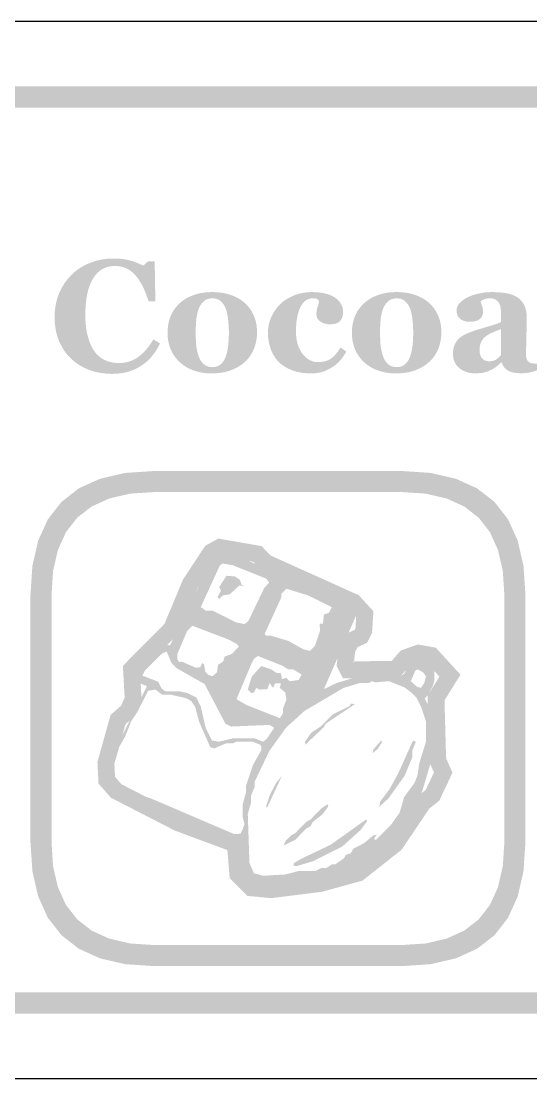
# Model space of a CAD drawing. Header units: millimetres. Extents: x 6 to 297, y 55 to 451.
# Drawn here: x 33.12 to 42.8, y 293.16 to 313.24 of the extents above; entities that cross this region are included whole.
import ezdxf

# ---------------------------------------------------------------- set-up
doc = ezdxf.new("R2010")
doc.units = ezdxf.units.MM
doc.layers.add('CUT', color=1, linetype='Continuous')
doc.layers.add('RASTER', color=7, linetype='Continuous')

msp = doc.modelspace()

# ---------------------------------------------------------------- hatches: boundary and pattern name
at = {"layer": 'RASTER'}
h = msp.add_hatch(color=7, dxfattribs=at)
h.paths.add_polyline_path([(7.2, 309.8), (7.234, 310.316), (7.337, 310.763), (7.509, 311.141), (7.75, 311.45), (8.059, 311.691), (8.438, 311.863), (8.884, 311.966), (9.4, 312), (66.6, 312), (67.116, 311.966), (67.563, 311.863), (67.941, 311.691), (68.25, 311.45), (68.491, 311.141), (68.663, 310.763), (68.766, 310.316), (68.8, 309.8), (68.8, 296.6), (68.766, 296.084), (68.663, 295.638), (68.491, 295.259), (68.25, 294.95), (67.941, 294.709), (67.563, 294.537), (67.116, 294.434), (66.6, 294.4), (9.4, 294.4), (8.884, 294.434), (8.438, 294.537), (8.059, 294.709), (7.75, 294.95), (7.509, 295.259), (7.337, 295.638), (7.234, 296.084), (7.2, 296.6)])
h.paths.add_polyline_path([(7.6, 309.8), (7.6, 296.6), (7.628, 296.178), (7.712, 295.813), (7.853, 295.503), (8.05, 295.25), (8.303, 295.053), (8.612, 294.912), (8.978, 294.828), (9.4, 294.8), (66.6, 294.8), (67.022, 294.828), (67.387, 294.912), (67.697, 295.053), (67.95, 295.25), (68.147, 295.503), (68.288, 295.813), (68.372, 296.178), (68.4, 296.6), (68.4, 309.8), (68.372, 310.222), (68.288, 310.588), (68.147, 310.897), (67.95, 311.15), (67.697, 311.347), (67.387, 311.488), (67.022, 311.572), (66.6, 311.6), (9.4, 311.6), (8.978, 311.572), (8.612, 311.488), (8.303, 311.347), (8.05, 311.15), (7.853, 310.897), (7.712, 310.588), (7.628, 310.222), (7.6, 309.8)], flags=0)
for points in [[(34.845, 306.544), (34.788, 306.545), (34.732, 306.549), (34.677, 306.555), (34.624, 306.563), (34.571, 306.573), (34.518, 306.586), (34.467, 306.601), (34.417, 306.618), (34.368, 306.638), (34.321, 306.659), (34.275, 306.683), (34.231, 306.709), (34.188, 306.737), (34.147, 306.767), (34.108, 306.799), (34.07, 306.833), (34.035, 306.868), (34.001, 306.906), (33.97, 306.945), (33.94, 306.987), (33.913, 307.03), (33.887, 307.076), (33.863, 307.124), (33.841, 307.173), (33.822, 307.225), (33.805, 307.277), (33.79, 307.331), (33.779, 307.386), (33.77, 307.443), (33.763, 307.5), (33.759, 307.559), (33.758, 307.62), (33.759, 307.679), (33.763, 307.738), (33.77, 307.796), (33.779, 307.852), (33.791, 307.908), (33.805, 307.962), (33.822, 308.015), (33.842, 308.067), (33.864, 308.118), (33.888, 308.167), (33.915, 308.214), (33.943, 308.259), (33.974, 308.303), (34.007, 308.345), (34.042, 308.385), (34.079, 308.424), (34.117, 308.46), (34.157, 308.494), (34.199, 308.525), (34.243, 308.555), (34.289, 308.583), (34.337, 308.608), (34.386, 308.632), (34.438, 308.653), (34.49, 308.672), (34.544, 308.689), (34.599, 308.703), (34.654, 308.714), (34.711, 308.723), (34.768, 308.729), (34.827, 308.733), (34.886, 308.734), (34.928, 308.734), (34.97, 308.732), (35.011, 308.728), (35.051, 308.724), (35.09, 308.718), (35.128, 308.711), (35.165, 308.702), (35.201, 308.693), (35.236, 308.682), (35.269, 308.671), (35.301, 308.66), (35.332, 308.648), (35.361, 308.636), (35.389, 308.624), (35.416, 308.611), (35.441, 308.598), (35.532, 308.679), (35.659, 308.679), (35.672, 307.92), (35.543, 307.92), (35.515, 308.004), (35.486, 308.082), (35.455, 308.154), (35.423, 308.221), (35.389, 308.282), (35.354, 308.337), (35.318, 308.386), (35.28, 308.43), (35.24, 308.468), (35.199, 308.501), (35.155, 308.529), (35.109, 308.552), (35.061, 308.569), (35.011, 308.582), (34.959, 308.59), (34.905, 308.592), (34.838, 308.588), (34.775, 308.577), (34.717, 308.558), (34.662, 308.532), (34.612, 308.497), (34.566, 308.456), (34.524, 308.407), (34.486, 308.35), (34.452, 308.286), (34.423, 308.216), (34.398, 308.14), (34.378, 308.058), (34.362, 307.97), (34.351, 307.876), (34.345, 307.776), (34.342, 307.669), (34.343, 307.609), (34.345, 307.55), (34.349, 307.494), (34.355, 307.44), (34.361, 307.388), (34.37, 307.339), (34.38, 307.292), (34.391, 307.247), (34.404, 307.204), (34.418, 307.163), (34.432, 307.125), (34.448, 307.089), (34.464, 307.055), (34.482, 307.022), (34.5, 306.993), (34.52, 306.965), (34.541, 306.938), (34.564, 306.913), (34.588, 306.89), (34.612, 306.868), (34.638, 306.849), (34.664, 306.831), (34.692, 306.815), (34.72, 306.801), (34.75, 306.789), (34.78, 306.779), (34.811, 306.77), (34.842, 306.762), (34.875, 306.757), (34.908, 306.753), (34.942, 306.75), (34.977, 306.749), (35.027, 306.751), (35.076, 306.756), (35.124, 306.765), (35.17, 306.777), (35.215, 306.793), (35.259, 306.812), (35.301, 306.835), (35.342, 306.861), (35.382, 306.89), (35.42, 306.924), (35.458, 306.96), (35.495, 307.001), (35.531, 307.045), (35.567, 307.092), (35.601, 307.143), (35.634, 307.198), (35.76, 307.121), (35.744, 307.09), (35.728, 307.059), (35.711, 307.029), (35.693, 306.999), (35.675, 306.971), (35.656, 306.943), (35.637, 306.917), (35.617, 306.891), (35.596, 306.866), (35.575, 306.842), (35.553, 306.818), (35.53, 306.796), (35.506, 306.775), (35.482, 306.754), (35.457, 306.734), (35.431, 306.716), (35.401, 306.696), (35.371, 306.678), (35.34, 306.66), (35.309, 306.644), (35.277, 306.629), (35.243, 306.615), (35.21, 306.602), (35.175, 306.59), (35.139, 306.579), (35.102, 306.57), (35.063, 306.562), (35.023, 306.556), (34.98, 306.551), (34.937, 306.547), (34.892, 306.545), (34.845, 306.544)], [(38.628, 306.553), (38.578, 306.554), (38.53, 306.557), (38.482, 306.561), (38.437, 306.568), (38.392, 306.576), (38.35, 306.586), (38.309, 306.599), (38.269, 306.612), (38.231, 306.628), (38.194, 306.645), (38.16, 306.663), (38.127, 306.683), (38.095, 306.703), (38.066, 306.726), (38.038, 306.749), (38.012, 306.774), (37.987, 306.801), (37.964, 306.829), (37.943, 306.858), (37.923, 306.888), (37.905, 306.919), (37.889, 306.952), (37.874, 306.985), (37.861, 307.02), (37.849, 307.056), (37.839, 307.093), (37.83, 307.13), (37.823, 307.169), (37.818, 307.208), (37.814, 307.248), (37.812, 307.288), (37.811, 307.329), (37.812, 307.367), (37.815, 307.405), (37.82, 307.442), (37.826, 307.478), (37.835, 307.514), (37.845, 307.55), (37.858, 307.585), (37.872, 307.62), (37.888, 307.653), (37.905, 307.686), (37.923, 307.718), (37.943, 307.749), (37.965, 307.778), (37.987, 307.807), (38.011, 307.835), (38.037, 307.861), (38.064, 307.887), (38.093, 307.912), (38.124, 307.935), (38.157, 307.957), (38.191, 307.978), (38.226, 307.997), (38.264, 308.015), (38.302, 308.032), (38.343, 308.047), (38.384, 308.06), (38.426, 308.071), (38.47, 308.08), (38.514, 308.087), (38.559, 308.092), (38.606, 308.095), (38.653, 308.096), (38.719, 308.094), (38.781, 308.089), (38.84, 308.081), (38.895, 308.07), (38.946, 308.056), (38.994, 308.038), (39.039, 308.018), (39.08, 307.994), (39.116, 307.967), (39.148, 307.938), (39.175, 307.907), (39.197, 307.874), (39.214, 307.839), (39.227, 307.801), (39.234, 307.761), (39.236, 307.719), (39.235, 307.693), (39.233, 307.669), (39.229, 307.646), (39.222, 307.624), (39.215, 307.603), (39.205, 307.584), (39.194, 307.566), (39.181, 307.549), (39.165, 307.534), (39.148, 307.521), (39.128, 307.51), (39.105, 307.501), (39.08, 307.494), (39.052, 307.489), (39.022, 307.486), (38.989, 307.485), (38.962, 307.486), (38.936, 307.488), (38.911, 307.492), (38.888, 307.498), (38.865, 307.505), (38.844, 307.514), (38.824, 307.525), (38.805, 307.538), (38.788, 307.551), (38.773, 307.566), (38.76, 307.582), (38.749, 307.598), (38.741, 307.616), (38.736, 307.635), (38.732, 307.654), (38.731, 307.675), (38.731, 307.693), (38.732, 307.711), (38.734, 307.729), (38.737, 307.747), (38.74, 307.764), (38.744, 307.782), (38.749, 307.8), (38.754, 307.817), (38.76, 307.834), (38.765, 307.85), (38.769, 307.865), (38.773, 307.879), (38.776, 307.892), (38.779, 307.904), (38.781, 307.915), (38.782, 307.924), (38.778, 307.931), (38.774, 307.937), (38.769, 307.942), (38.764, 307.947), (38.759, 307.952), (38.753, 307.957), (38.747, 307.961), (38.741, 307.965), (38.735, 307.968), (38.727, 307.971), (38.719, 307.973), (38.709, 307.975), (38.699, 307.976), (38.688, 307.978), (38.676, 307.978), (38.664, 307.978), (38.647, 307.978), (38.631, 307.976), (38.616, 307.974), (38.601, 307.971), (38.586, 307.966), (38.571, 307.961), (38.557, 307.955), (38.543, 307.948), (38.53, 307.939), (38.517, 307.929), (38.504, 307.918), (38.491, 307.905), (38.479, 307.891), (38.466, 307.875), (38.454, 307.858), (38.442, 307.839), (38.431, 307.82), (38.421, 307.8), (38.411, 307.777), (38.402, 307.754), (38.393, 307.728), (38.385, 307.701), (38.377, 307.673), (38.37, 307.643), (38.364, 307.611), (38.358, 307.578), (38.353, 307.544), (38.35, 307.507), (38.347, 307.47), (38.344, 307.43), (38.343, 307.39), (38.343, 307.347), (38.345, 307.283), (38.35, 307.223), (38.36, 307.166), (38.373, 307.112), (38.391, 307.061), (38.412, 307.013), (38.436, 306.968), (38.465, 306.927), (38.496, 306.889), (38.529, 306.857), (38.564, 306.829), (38.599, 306.807), (38.637, 306.789), (38.675, 306.777), (38.716, 306.769), (38.757, 306.767), (38.797, 306.768), (38.834, 306.772), (38.87, 306.777), (38.903, 306.785), (38.935, 306.795), (38.964, 306.808), (38.991, 306.823), (39.016, 306.84), (39.04, 306.859), (39.063, 306.88), (39.085, 306.902), (39.107, 306.927), (39.128, 306.954), (39.148, 306.982), (39.168, 307.013), (39.187, 307.045), (39.296, 306.969), (39.285, 306.947), (39.273, 306.925), (39.26, 306.904), (39.247, 306.884), (39.233, 306.863), (39.218, 306.844), (39.203, 306.825), (39.188, 306.806), (39.172, 306.788), (39.155, 306.77), (39.137, 306.753), (39.119, 306.736), (39.1, 306.72), (39.079, 306.704), (39.059, 306.689), (39.037, 306.675), (39.014, 306.66), (38.991, 306.647), (38.967, 306.634), (38.944, 306.622), (38.921, 306.611), (38.897, 306.601), (38.873, 306.592), (38.85, 306.584), (38.825, 306.577), (38.8, 306.57), (38.774, 306.565), (38.747, 306.561), (38.719, 306.557), (38.689, 306.555), (38.659, 306.554), (38.628, 306.553)]]:
    msp.add_hatch(color=7, dxfattribs=at).paths.add_polyline_path(points)
h = msp.add_hatch(color=7, dxfattribs=at)
h.paths.add_polyline_path([(37.38, 307.88), (37.407, 307.854), (37.431, 307.827), (37.454, 307.799), (37.476, 307.769), (37.496, 307.738), (37.514, 307.706), (37.531, 307.673), (37.546, 307.639), (37.559, 307.603), (37.571, 307.567), (37.581, 307.53), (37.589, 307.492), (37.595, 307.454), (37.599, 307.414), (37.602, 307.375), (37.603, 307.334), (37.602, 307.294), (37.6, 307.254), (37.595, 307.215), (37.589, 307.176), (37.581, 307.138), (37.571, 307.1), (37.56, 307.063), (37.547, 307.027), (37.532, 306.992), (37.515, 306.957), (37.497, 306.925), (37.477, 306.893), (37.456, 306.863), (37.433, 306.834), (37.408, 306.806), (37.382, 306.78), (37.352, 306.754), (37.321, 306.728), (37.289, 306.705), (37.255, 306.683), (37.22, 306.663), (37.183, 306.644), (37.145, 306.627), (37.106, 306.612), (37.065, 306.598), (37.023, 306.586), (36.979, 306.576), (36.934, 306.568), (36.887, 306.561), (36.839, 306.557), (36.79, 306.554), (36.739, 306.553), (36.695, 306.554), (36.651, 306.556), (36.609, 306.56), (36.567, 306.566), (36.527, 306.573), (36.487, 306.582), (36.448, 306.592), (36.41, 306.604), (36.373, 306.618), (36.337, 306.633), (36.302, 306.65), (36.268, 306.668), (36.236, 306.689), (36.204, 306.71), (36.174, 306.733), (36.144, 306.758), (36.117, 306.783), (36.091, 306.81), (36.067, 306.838), (36.044, 306.868), (36.023, 306.899), (36.003, 306.931), (35.985, 306.965), (35.968, 307.001), (35.953, 307.037), (35.94, 307.075), (35.929, 307.114), (35.92, 307.154), (35.913, 307.194), (35.908, 307.236), (35.905, 307.279), (35.904, 307.324), (35.905, 307.367), (35.907, 307.409), (35.912, 307.45), (35.918, 307.49), (35.926, 307.528), (35.936, 307.565), (35.947, 307.602), (35.96, 307.636), (35.975, 307.67), (35.992, 307.703), (36.01, 307.735), (36.031, 307.766), (36.053, 307.796), (36.077, 307.825), (36.102, 307.853), (36.129, 307.88), (36.157, 307.905), (36.187, 307.929), (36.218, 307.951), (36.25, 307.971), (36.285, 307.99), (36.32, 308.008), (36.358, 308.024), (36.397, 308.039), (36.437, 308.052), (36.479, 308.064), (36.521, 308.074), (36.565, 308.082), (36.61, 308.088), (36.656, 308.092), (36.703, 308.095), (36.752, 308.096), (36.802, 308.095), (36.851, 308.092), (36.899, 308.088), (36.945, 308.082), (36.989, 308.074), (37.032, 308.064), (37.073, 308.052), (37.113, 308.039), (37.151, 308.024), (37.188, 308.008), (37.224, 307.99), (37.258, 307.971), (37.291, 307.951), (37.322, 307.929), (37.352, 307.905), (37.38, 307.88)])
h.paths.add_polyline_path([(37.005, 306.865), (37.013, 306.886), (37.02, 306.908), (37.027, 306.932), (37.033, 306.956), (37.039, 306.981), (37.044, 307.008), (37.049, 307.036), (37.053, 307.064), (37.057, 307.094), (37.06, 307.125), (37.062, 307.158), (37.065, 307.191), (37.066, 307.226), (37.067, 307.262), (37.068, 307.299), (37.068, 307.337), (37.068, 307.363), (37.067, 307.39), (37.066, 307.418), (37.065, 307.447), (37.063, 307.476), (37.06, 307.507), (37.057, 307.539), (37.054, 307.571), (37.05, 307.603), (37.045, 307.634), (37.041, 307.662), (37.035, 307.689), (37.03, 307.714), (37.023, 307.738), (37.017, 307.759), (37.01, 307.779), (37.001, 307.802), (36.99, 307.823), (36.98, 307.843), (36.968, 307.862), (36.955, 307.879), (36.942, 307.895), (36.927, 307.91), (36.912, 307.924), (36.896, 307.937), (36.879, 307.947), (36.861, 307.956), (36.842, 307.964), (36.822, 307.97), (36.8, 307.974), (36.778, 307.976), (36.755, 307.977), (36.73, 307.976), (36.705, 307.973), (36.683, 307.969), (36.661, 307.963), (36.641, 307.955), (36.622, 307.945), (36.605, 307.933), (36.589, 307.92), (36.574, 307.905), (36.559, 307.889), (36.546, 307.872), (36.534, 307.854), (36.522, 307.835), (36.511, 307.815), (36.502, 307.794), (36.493, 307.772), (36.485, 307.751), (36.478, 307.728), (36.472, 307.705), (36.467, 307.681), (36.462, 307.656), (36.457, 307.631), (36.453, 307.604), (36.45, 307.576), (36.447, 307.548), (36.445, 307.52), (36.443, 307.491), (36.441, 307.462), (36.44, 307.433), (36.439, 307.403), (36.439, 307.373), (36.438, 307.343), (36.439, 307.304), (36.439, 307.266), (36.44, 307.231), (36.441, 307.197), (36.442, 307.165), (36.444, 307.134), (36.446, 307.105), (36.449, 307.078), (36.452, 307.052), (36.456, 307.026), (36.461, 307), (36.466, 306.973), (36.473, 306.947), (36.481, 306.921), (36.489, 306.894), (36.499, 306.868), (36.507, 306.846), (36.517, 306.825), (36.528, 306.805), (36.54, 306.787), (36.552, 306.769), (36.566, 306.753), (36.58, 306.738), (36.595, 306.725), (36.611, 306.712), (36.629, 306.701), (36.647, 306.692), (36.667, 306.685), (36.687, 306.679), (36.709, 306.675), (36.731, 306.673), (36.755, 306.672), (36.776, 306.673), (36.797, 306.675), (36.817, 306.679), (36.837, 306.684), (36.855, 306.691), (36.873, 306.699), (36.89, 306.709), (36.906, 306.721), (36.921, 306.734), (36.936, 306.748), (36.949, 306.764), (36.962, 306.781), (36.974, 306.8), (36.985, 306.82), (36.996, 306.842), (37.005, 306.865)], flags=0)
h = msp.add_hatch(color=7, dxfattribs=at)
h.paths.add_polyline_path([(40.881, 307.88), (40.908, 307.854), (40.932, 307.827), (40.955, 307.799), (40.977, 307.769), (40.997, 307.738), (41.015, 307.706), (41.032, 307.673), (41.047, 307.639), (41.06, 307.603), (41.072, 307.567), (41.082, 307.53), (41.09, 307.492), (41.096, 307.454), (41.1, 307.414), (41.103, 307.375), (41.104, 307.334), (41.103, 307.294), (41.1, 307.254), (41.096, 307.215), (41.09, 307.176), (41.082, 307.138), (41.072, 307.1), (41.061, 307.063), (41.048, 307.027), (41.033, 306.992), (41.016, 306.957), (40.998, 306.925), (40.978, 306.893), (40.957, 306.863), (40.934, 306.834), (40.909, 306.806), (40.883, 306.78), (40.853, 306.754), (40.822, 306.728), (40.79, 306.705), (40.756, 306.683), (40.721, 306.663), (40.684, 306.644), (40.646, 306.627), (40.607, 306.612), (40.566, 306.598), (40.524, 306.586), (40.48, 306.576), (40.435, 306.568), (40.388, 306.561), (40.34, 306.557), (40.291, 306.554), (40.24, 306.553), (40.196, 306.554), (40.152, 306.556), (40.11, 306.56), (40.068, 306.566), (40.028, 306.573), (39.988, 306.582), (39.949, 306.592), (39.911, 306.604), (39.874, 306.618), (39.838, 306.633), (39.803, 306.65), (39.769, 306.668), (39.737, 306.689), (39.705, 306.71), (39.674, 306.733), (39.645, 306.758), (39.618, 306.783), (39.592, 306.81), (39.568, 306.838), (39.545, 306.868), (39.524, 306.899), (39.504, 306.931), (39.486, 306.965), (39.469, 307.001), (39.454, 307.037), (39.441, 307.075), (39.43, 307.114), (39.421, 307.154), (39.414, 307.194), (39.409, 307.236), (39.406, 307.279), (39.405, 307.324), (39.406, 307.367), (39.408, 307.409), (39.413, 307.45), (39.419, 307.49), (39.427, 307.528), (39.437, 307.565), (39.448, 307.602), (39.461, 307.636), (39.476, 307.67), (39.493, 307.703), (39.511, 307.735), (39.532, 307.766), (39.554, 307.796), (39.577, 307.825), (39.603, 307.853), (39.63, 307.88), (39.658, 307.905), (39.688, 307.929), (39.719, 307.951), (39.751, 307.971), (39.786, 307.99), (39.821, 308.008), (39.859, 308.024), (39.898, 308.039), (39.938, 308.052), (39.98, 308.064), (40.022, 308.074), (40.066, 308.082), (40.111, 308.088), (40.157, 308.092), (40.204, 308.095), (40.253, 308.096), (40.303, 308.095), (40.352, 308.092), (40.4, 308.088), (40.446, 308.082), (40.49, 308.074), (40.533, 308.064), (40.574, 308.052), (40.614, 308.039), (40.652, 308.024), (40.689, 308.008), (40.725, 307.99), (40.759, 307.971), (40.792, 307.951), (40.823, 307.929), (40.853, 307.905), (40.881, 307.88)])
h.paths.add_polyline_path([(40.506, 306.865), (40.514, 306.886), (40.521, 306.908), (40.528, 306.932), (40.534, 306.956), (40.54, 306.981), (40.545, 307.008), (40.55, 307.036), (40.554, 307.064), (40.558, 307.094), (40.561, 307.125), (40.563, 307.158), (40.565, 307.191), (40.567, 307.226), (40.568, 307.262), (40.569, 307.299), (40.569, 307.337), (40.569, 307.363), (40.568, 307.39), (40.567, 307.418), (40.566, 307.447), (40.564, 307.476), (40.561, 307.507), (40.558, 307.539), (40.555, 307.571), (40.551, 307.603), (40.546, 307.634), (40.542, 307.662), (40.536, 307.689), (40.531, 307.714), (40.524, 307.738), (40.518, 307.759), (40.511, 307.779), (40.502, 307.802), (40.491, 307.823), (40.481, 307.843), (40.469, 307.862), (40.456, 307.879), (40.443, 307.895), (40.428, 307.91), (40.413, 307.924), (40.397, 307.937), (40.38, 307.947), (40.362, 307.956), (40.343, 307.964), (40.323, 307.97), (40.301, 307.974), (40.279, 307.976), (40.256, 307.977), (40.231, 307.976), (40.206, 307.973), (40.184, 307.969), (40.162, 307.963), (40.142, 307.955), (40.123, 307.945), (40.106, 307.933), (40.09, 307.92), (40.074, 307.905), (40.06, 307.889), (40.047, 307.872), (40.034, 307.854), (40.023, 307.835), (40.012, 307.815), (40.003, 307.794), (39.994, 307.772), (39.986, 307.751), (39.979, 307.728), (39.973, 307.705), (39.968, 307.681), (39.963, 307.656), (39.958, 307.631), (39.954, 307.604), (39.951, 307.576), (39.948, 307.548), (39.946, 307.52), (39.944, 307.491), (39.942, 307.462), (39.941, 307.433), (39.94, 307.403), (39.94, 307.373), (39.939, 307.343), (39.94, 307.304), (39.94, 307.266), (39.941, 307.231), (39.942, 307.197), (39.943, 307.165), (39.945, 307.134), (39.947, 307.105), (39.95, 307.078), (39.953, 307.052), (39.957, 307.026), (39.962, 307), (39.967, 306.973), (39.974, 306.947), (39.982, 306.921), (39.99, 306.894), (40, 306.868), (40.008, 306.846), (40.018, 306.825), (40.029, 306.805), (40.041, 306.787), (40.053, 306.769), (40.067, 306.753), (40.081, 306.738), (40.096, 306.725), (40.112, 306.712), (40.13, 306.701), (40.148, 306.692), (40.168, 306.685), (40.188, 306.679), (40.21, 306.675), (40.232, 306.673), (40.256, 306.672), (40.277, 306.673), (40.298, 306.675), (40.318, 306.679), (40.338, 306.684), (40.356, 306.691), (40.374, 306.699), (40.391, 306.709), (40.407, 306.721), (40.422, 306.734), (40.437, 306.748), (40.45, 306.764), (40.463, 306.781), (40.475, 306.8), (40.486, 306.82), (40.497, 306.842), (40.506, 306.865)], flags=0)
h = msp.add_hatch(color=7, dxfattribs=at)
h.paths.add_polyline_path([(42.967, 306.631), (42.951, 306.624), (42.934, 306.617), (42.916, 306.611), (42.897, 306.604), (42.878, 306.598), (42.857, 306.591), (42.837, 306.585), (42.815, 306.579), (42.793, 306.574), (42.77, 306.569), (42.748, 306.565), (42.724, 306.562), (42.701, 306.559), (42.677, 306.558), (42.653, 306.556), (42.629, 306.556), (42.585, 306.557), (42.545, 306.559), (42.507, 306.564), (42.473, 306.569), (42.441, 306.577), (42.412, 306.586), (42.386, 306.597), (42.364, 306.61), (42.343, 306.624), (42.325, 306.639), (42.308, 306.656), (42.292, 306.675), (42.279, 306.694), (42.267, 306.716), (42.257, 306.738), (42.248, 306.763), (42.239, 306.763), (42.227, 306.75), (42.215, 306.739), (42.202, 306.727), (42.19, 306.716), (42.178, 306.706), (42.167, 306.696), (42.155, 306.687), (42.143, 306.678), (42.132, 306.669), (42.12, 306.661), (42.108, 306.653), (42.096, 306.645), (42.083, 306.638), (42.07, 306.631), (42.058, 306.624), (42.044, 306.618), (42.027, 306.61), (42.01, 306.603), (41.994, 306.596), (41.977, 306.59), (41.96, 306.584), (41.944, 306.579), (41.928, 306.574), (41.912, 306.57), (41.895, 306.566), (41.877, 306.563), (41.857, 306.561), (41.836, 306.558), (41.812, 306.557), (41.788, 306.556), (41.762, 306.555), (41.734, 306.555), (41.692, 306.556), (41.652, 306.561), (41.613, 306.569), (41.576, 306.58), (41.541, 306.594), (41.507, 306.611), (41.475, 306.631), (41.444, 306.655), (41.416, 306.681), (41.391, 306.709), (41.371, 306.739), (41.354, 306.772), (41.341, 306.806), (41.331, 306.842), (41.326, 306.88), (41.324, 306.921), (41.324, 306.944), (41.325, 306.967), (41.327, 306.988), (41.33, 307.009), (41.334, 307.029), (41.339, 307.048), (41.344, 307.066), (41.35, 307.083), (41.357, 307.099), (41.365, 307.115), (41.373, 307.13), (41.382, 307.145), (41.392, 307.16), (41.402, 307.174), (41.413, 307.188), (41.425, 307.201), (41.436, 307.212), (41.448, 307.223), (41.46, 307.233), (41.472, 307.243), (41.485, 307.253), (41.499, 307.262), (41.512, 307.27), (41.527, 307.278), (41.541, 307.286), (41.556, 307.293), (41.572, 307.301), (41.587, 307.308), (41.603, 307.315), (41.62, 307.322), (41.636, 307.329), (41.653, 307.335), (41.687, 307.347), (41.723, 307.36), (41.76, 307.372), (41.798, 307.385), (41.839, 307.397), (41.881, 307.41), (41.924, 307.423), (41.97, 307.436), (42.014, 307.449), (42.056, 307.461), (42.094, 307.473), (42.129, 307.485), (42.162, 307.496), (42.191, 307.508), (42.216, 307.518), (42.239, 307.529), (42.239, 307.669), (42.239, 307.679), (42.239, 307.689), (42.238, 307.7), (42.238, 307.712), (42.237, 307.724), (42.236, 307.737), (42.235, 307.751), (42.233, 307.766), (42.232, 307.781), (42.23, 307.795), (42.227, 307.808), (42.224, 307.821), (42.221, 307.834), (42.217, 307.845), (42.213, 307.857), (42.208, 307.867), (42.203, 307.879), (42.197, 307.89), (42.19, 307.9), (42.182, 307.91), (42.174, 307.92), (42.165, 307.929), (42.155, 307.938), (42.144, 307.946), (42.133, 307.954), (42.12, 307.96), (42.107, 307.966), (42.093, 307.97), (42.078, 307.974), (42.062, 307.976), (42.046, 307.978), (42.028, 307.978), (42.013, 307.978), (41.997, 307.977), (41.983, 307.976), (41.969, 307.974), (41.956, 307.971), (41.944, 307.968), (41.932, 307.964), (41.921, 307.96), (41.91, 307.956), (41.9, 307.951), (41.891, 307.946), (41.882, 307.942), (41.873, 307.937), (41.865, 307.932), (41.858, 307.928), (41.851, 307.923), (41.852, 307.915), (41.854, 307.906), (41.857, 307.896), (41.859, 307.886), (41.863, 307.874), (41.867, 307.862), (41.871, 307.848), (41.876, 307.833), (41.881, 307.818), (41.885, 307.804), (41.888, 307.789), (41.891, 307.774), (41.894, 307.76), (41.895, 307.746), (41.896, 307.732), (41.896, 307.718), (41.896, 307.711), (41.896, 307.704), (41.895, 307.697), (41.893, 307.69), (41.891, 307.682), (41.889, 307.673), (41.886, 307.665), (41.883, 307.655), (41.88, 307.646), (41.876, 307.638), (41.872, 307.63), (41.867, 307.622), (41.862, 307.615), (41.857, 307.608), (41.851, 307.602), (41.845, 307.596), (41.837, 307.589), (41.828, 307.582), (41.819, 307.576), (41.81, 307.57), (41.8, 307.565), (41.79, 307.56), (41.78, 307.555), (41.77, 307.551), (41.759, 307.547), (41.746, 307.544), (41.732, 307.541), (41.717, 307.539), (41.7, 307.537), (41.682, 307.536), (41.663, 307.535), (41.642, 307.535), (41.612, 307.535), (41.584, 307.538), (41.558, 307.543), (41.534, 307.549), (41.511, 307.558), (41.491, 307.568), (41.472, 307.58), (41.456, 307.594), (41.441, 307.609), (41.428, 307.626), (41.417, 307.643), (41.408, 307.662), (41.401, 307.682), (41.397, 307.703), (41.394, 307.725), (41.393, 307.748), (41.394, 307.769), (41.397, 307.788), (41.402, 307.808), (41.409, 307.826), (41.418, 307.844), (41.429, 307.862), (41.442, 307.879), (41.458, 307.896), (41.475, 307.912), (41.492, 307.927), (41.511, 307.941), (41.53, 307.955), (41.55, 307.968), (41.572, 307.981), (41.594, 307.992), (41.617, 308.003), (41.64, 308.014), (41.665, 308.024), (41.69, 308.033), (41.716, 308.042), (41.743, 308.051), (41.771, 308.058), (41.8, 308.065), (41.829, 308.071), (41.859, 308.077), (41.888, 308.082), (41.917, 308.086), (41.945, 308.09), (41.972, 308.092), (41.999, 308.094), (42.026, 308.095), (42.052, 308.096), (42.087, 308.095), (42.121, 308.095), (42.155, 308.093), (42.188, 308.091), (42.22, 308.089), (42.252, 308.086), (42.282, 308.083), (42.313, 308.079), (42.342, 308.074), (42.37, 308.068), (42.398, 308.061), (42.425, 308.053), (42.452, 308.044), (42.477, 308.033), (42.502, 308.022), (42.526, 308.009), (42.548, 307.996), (42.569, 307.981), (42.589, 307.964), (42.608, 307.946), (42.625, 307.927), (42.642, 307.906), (42.657, 307.884), (42.671, 307.86), (42.683, 307.835), (42.694, 307.808), (42.703, 307.779), (42.711, 307.748), (42.717, 307.716), (42.721, 307.681), (42.723, 307.645), (42.724, 307.606), (42.724, 307.564), (42.724, 307.52), (42.723, 307.474), (42.722, 307.425), (42.722, 307.375), (42.72, 307.323), (42.719, 307.27), (42.718, 307.214), (42.716, 307.159), (42.715, 307.11), (42.714, 307.065), (42.713, 307.026), (42.712, 306.991), (42.711, 306.961), (42.711, 306.935), (42.711, 306.915), (42.711, 306.899), (42.712, 306.884), (42.714, 306.869), (42.716, 306.856), (42.719, 306.843), (42.722, 306.832), (42.726, 306.821), (42.731, 306.811), (42.736, 306.802), (42.742, 306.793), (42.749, 306.785), (42.756, 306.778), (42.764, 306.771), (42.772, 306.765), (42.782, 306.759), (42.792, 306.754), (42.798, 306.751), (42.806, 306.749), (42.814, 306.746), (42.824, 306.744), (42.834, 306.743), (42.845, 306.742), (42.857, 306.741), (42.87, 306.74), (42.883, 306.739), (42.896, 306.739), (42.909, 306.739), (42.921, 306.738), (42.933, 306.738), (42.945, 306.738), (42.956, 306.738), (42.967, 306.738)])
h.paths.add_polyline_path([(42.239, 307.394), (42.219, 307.387), (42.198, 307.38), (42.178, 307.372), (42.158, 307.364), (42.137, 307.356), (42.117, 307.348), (42.097, 307.339), (42.077, 307.33), (42.057, 307.321), (42.038, 307.312), (42.02, 307.303), (42.003, 307.293), (41.987, 307.284), (41.972, 307.274), (41.958, 307.265), (41.945, 307.255), (41.932, 307.244), (41.919, 307.233), (41.907, 307.221), (41.896, 307.208), (41.886, 307.195), (41.877, 307.18), (41.868, 307.166), (41.86, 307.15), (41.853, 307.134), (41.846, 307.117), (41.841, 307.099), (41.837, 307.081), (41.833, 307.062), (41.831, 307.042), (41.83, 307.021), (41.829, 307), (41.83, 306.972), (41.832, 306.947), (41.836, 306.923), (41.842, 306.901), (41.849, 306.882), (41.858, 306.864), (41.869, 306.848), (41.881, 306.834), (41.894, 306.822), (41.909, 306.812), (41.924, 306.803), (41.939, 306.796), (41.956, 306.79), (41.973, 306.786), (41.991, 306.784), (42.009, 306.783), (42.029, 306.784), (42.048, 306.785), (42.066, 306.788), (42.083, 306.791), (42.099, 306.796), (42.114, 306.802), (42.128, 306.808), (42.142, 306.816), (42.155, 306.825), (42.167, 306.834), (42.179, 306.843), (42.191, 306.853), (42.202, 306.863), (42.213, 306.874), (42.223, 306.886), (42.233, 306.897)], flags=0)
h = msp.add_hatch(color=7, dxfattribs=at)
h.paths.add_polyline_path([(33.3, 302.35), (33.337, 302.901), (33.447, 303.378), (33.63, 303.782), (33.888, 304.112), (34.218, 304.37), (34.622, 304.553), (35.099, 304.663), (35.65, 304.7), (40.35, 304.7), (40.901, 304.663), (41.378, 304.553), (41.782, 304.37), (42.113, 304.113), (42.37, 303.782), (42.553, 303.378), (42.663, 302.901), (42.7, 302.35), (42.7, 297.65), (42.663, 297.099), (42.553, 296.622), (42.37, 296.218), (42.113, 295.887), (41.782, 295.63), (41.378, 295.447), (40.901, 295.337), (40.35, 295.3), (35.65, 295.3), (35.099, 295.337), (34.622, 295.447), (34.218, 295.63), (33.888, 295.888), (33.63, 296.218), (33.447, 296.622), (33.337, 297.099), (33.3, 297.65)])
h.paths.add_polyline_path([(33.7, 302.35), (33.7, 297.65), (33.73, 297.193), (33.822, 296.797), (33.974, 296.462), (34.188, 296.188), (34.462, 295.974), (34.797, 295.822), (35.193, 295.73), (35.65, 295.7), (40.35, 295.7), (40.807, 295.73), (41.203, 295.822), (41.538, 295.974), (41.813, 296.188), (42.026, 296.462), (42.178, 296.797), (42.27, 297.193), (42.3, 297.65), (42.3, 302.35), (42.27, 302.807), (42.178, 303.203), (42.026, 303.538), (41.813, 303.813), (41.538, 304.026), (41.203, 304.178), (40.807, 304.27), (40.35, 304.3), (35.65, 304.3), (35.193, 304.27), (34.797, 304.178), (34.462, 304.026), (34.188, 303.813), (33.974, 303.538), (33.822, 303.203), (33.73, 302.807), (33.7, 302.35)], flags=0)
h = msp.add_hatch(color=7, dxfattribs=at)
h.paths.add_polyline_path([(36.87, 303.417), (37.688, 303.274), (37.86, 303.096), (39.534, 302.342), (39.813, 302.038), (39.787, 301.623), (39.692, 301.439), (39.515, 301.358), (39.466, 301.267), (39.443, 301.059), (39.43, 301.085), (40.16, 301.095), (40.335, 301.293), (40.66, 301.407), (40.998, 301.345), (41.467, 300.833), (41.163, 300.346), (41.193, 299.246), (41.315, 298.975), (41.064, 298.44), (40.875, 298.291), (40.348, 297.51), (39.608, 296.925), (38.841, 296.712), (37.877, 296.591), (37.422, 296.633), (37.084, 296.97), (37.041, 297.489), (37.029, 297.507), (36.044, 297.872), (34.828, 298.497), (34.592, 298.766), (34.572, 299.176), (34.822, 300.071), (35.02, 300.242), (35.089, 300.395), (35.055, 301.001), (35.846, 301.799), (36.197, 302.639), (36.62, 303.282)])
h.paths.add_polyline_path([(36.924, 303.083), (36.843, 303.039), (36.481, 302.488), (36.117, 301.618), (35.382, 300.877), (35.412, 300.335), (35.283, 300.046), (35.104, 299.892), (34.894, 299.14), (34.906, 298.893), (35.028, 298.753), (36.174, 298.165), (37.238, 297.771), (37.353, 297.597), (37.394, 297.114), (37.567, 296.941), (37.871, 296.912), (38.778, 297.027), (39.46, 297.216), (40.111, 297.73), (40.638, 298.512), (40.806, 298.644), (40.963, 298.978), (40.875, 299.173), (40.841, 300.434), (41.067, 300.796), (40.834, 301.05), (40.686, 301.077), (40.52, 301.019), (40.306, 300.777), (39.236, 300.762), (39.114, 300.998), (39.155, 301.364), (39.284, 301.605), (39.459, 301.684), (39.472, 301.71), (39.485, 301.922), (39.342, 302.077), (37.672, 302.829), (37.53, 302.977), (36.924, 303.083)], flags=0)
h = msp.add_hatch(color=7, dxfattribs=at)
h.paths.add_polyline_path([(36.894, 303.157), (37.012, 303.167), (37.332, 303.039), (39.055, 302.305), (39.384, 302.123), (39.47, 301.922), (38.873, 300.559), (39.119, 300.677), (39.661, 300.837), (40.076, 300.869), (40.332, 300.805), (40.405, 300.859), (40.482, 301.038), (40.555, 301.092), (40.747, 301.092), (40.916, 301.006), (40.97, 300.901), (40.97, 300.709), (40.938, 300.614), (40.852, 300.444), (40.788, 300.381), (40.938, 300.071), (40.97, 299.911), (40.97, 299.56), (40.938, 299.496), (40.906, 299.177), (40.715, 298.539), (40.565, 298.242), (40.246, 297.795), (39.894, 297.444), (39.607, 297.253), (39.247, 297.071), (38.927, 296.975), (38.608, 296.943), (38.544, 296.911), (38.353, 296.911), (38.034, 296.847), (37.587, 296.847), (37.418, 296.933), (37.3, 297.135), (37.3, 297.645), (37.277, 297.687), (36.374, 298.06), (35.458, 298.485), (35.512, 298.507), (35.608, 298.475), (37.172, 297.805), (37.29, 297.814), (37.332, 297.901), (37.363, 297.996), (37.332, 298.124), (37.332, 298.379), (37.395, 298.603), (37.395, 298.73), (37.523, 299.113), (37.683, 299.401), (37.683, 299.464), (37.66, 299.506), (37.523, 299.56), (37.204, 299.56), (37.14, 299.528), (37.012, 299.528), (36.789, 299.433), (36.715, 299.455), (36.502, 299.943), (36.428, 300.221), (36.352, 300.336), (36.246, 300.39), (35.959, 300.454), (35.799, 300.454), (35.672, 300.55), (35.535, 300.527), (35.33, 300.125), (35.215, 299.953), (35.097, 299.656), (34.97, 299.433), (34.906, 299.273), (34.906, 299.177), (34.842, 299.05), (34.842, 298.954), (34.896, 298.848), (34.992, 298.753), (35.439, 298.517), (35.321, 298.539), (34.96, 298.721), (34.864, 298.817), (34.81, 298.922), (34.81, 299.113), (34.906, 299.401), (35.512, 300.614), (35.311, 300.7), (35.289, 300.869), (35.426, 301.051), (35.49, 301.083), (35.694, 301.293), (35.873, 301.402), (35.949, 301.389), (36.747, 303.017), (36.811, 303.113)])
h.paths.add_polyline_path([(36.948, 302.944), (36.894, 302.902), (36.534, 302.114), (36.629, 302.05), (36.757, 302.05), (37.204, 301.826), (37.363, 301.794), (37.437, 301.849), (37.737, 302.474), (37.833, 302.583), (37.778, 302.656), (37.14, 302.912)], flags=0)
h.paths.add_polyline_path([(37.022, 302.711), (37.181, 302.698), (37.277, 302.634), (37.309, 302.538), (37.354, 302.506), (37.268, 302.529), (37.086, 302.359), (36.948, 302.337), (36.885, 302.273), (36.853, 302.305), (36.917, 302.433), (36.885, 302.497)], flags=0)
h.paths.add_polyline_path([(38.161, 302.465), (38.066, 302.369), (38.066, 302.305), (37.746, 301.603), (37.778, 301.571), (37.874, 301.571), (38.193, 301.475), (38.481, 301.316), (38.608, 301.284), (38.704, 301.38), (38.8, 301.667), (38.79, 301.804), (38.854, 301.804), (38.873, 301.976), (38.969, 302.008), (39.023, 302.114), (38.576, 302.337)], flags=0)
h.paths.add_polyline_path([(36.374, 301.763), (36.278, 301.667), (36.087, 301.22), (36.087, 301.124), (36.128, 301.07), (36.173, 301.083), (36.438, 300.965), (36.524, 300.974), (36.565, 301.06), (36.597, 301.028), (36.62, 300.891), (36.684, 300.827), (36.757, 300.805), (36.843, 300.878), (36.862, 301.019), (36.958, 301.083), (36.99, 301.178), (37.13, 301.23), (37.258, 301.37), (37.213, 301.421), (37.044, 301.507)], flags=0)
h.paths.add_polyline_path([(35.886, 301.274), (35.79, 301.23), (35.471, 300.91), (35.426, 300.815), (35.726, 300.7), (35.79, 300.572), (35.863, 300.518), (36.119, 300.518), (36.278, 300.486), (36.447, 300.4), (36.534, 300.231), (36.629, 299.816), (36.747, 299.583), (36.885, 299.56), (37.14, 299.624), (37.555, 299.624), (37.715, 299.56), (37.788, 299.615), (37.928, 299.825), (37.842, 299.879), (37.108, 299.848), (37.003, 299.902), (36.607, 300.655), (36.077, 300.955), (35.981, 301.051)], flags=0)
h.paths.add_polyline_path([(37.619, 301.188), (37.545, 301.134), (37.491, 301.028), (37.213, 300.368), (37.395, 300.262), (38.034, 300.007), (38.098, 300.103), (38.098, 300.199), (38.161, 300.358), (38.139, 300.495), (38.034, 300.582), (38.056, 300.668), (37.948, 300.668), (37.906, 300.582), (37.842, 300.677), (37.801, 300.559), (37.651, 300.55), (37.587, 300.582), (37.545, 300.495), (37.491, 300.486), (37.427, 300.55), (37.501, 300.795), (37.683, 300.997), (37.874, 300.933), (37.97, 300.869), (38.056, 300.859), (38.075, 300.751), (38.161, 300.773), (38.225, 300.709), (38.394, 300.732), (38.449, 300.837), (38.289, 300.933), (38.193, 300.933), (38.098, 300.997)], flags=0)
h.paths.add_polyline_path([(40.651, 300.933), (40.609, 300.91), (40.523, 300.709), (40.641, 300.604), (40.715, 300.582), (40.779, 300.677), (40.811, 300.805), (40.756, 300.878)], flags=0)
h.paths.add_polyline_path([(39.789, 300.709), (39.725, 300.677), (39.566, 300.677), (39.247, 300.582), (38.503, 300.144), (38.152, 299.825), (37.833, 299.378), (37.555, 298.794), (37.555, 298.698), (37.491, 298.539), (37.491, 298.411), (37.427, 298.188), (37.459, 297.262), (37.545, 297.061), (37.724, 297.016), (38.129, 297.039), (38.385, 297.103), (38.704, 297.103), (38.832, 297.166), (38.927, 297.166), (39.023, 297.23), (39.087, 297.23), (39.256, 297.348), (39.288, 297.412), (39.384, 297.444), (39.428, 297.527), (39.639, 297.636), (39.811, 297.782), (39.875, 297.795), (39.821, 297.709), (39.863, 297.699), (40.15, 297.987), (40.309, 298.21), (40.396, 298.507), (40.597, 298.785), (40.651, 298.922), (40.683, 299.145), (40.811, 299.56), (40.811, 299.943), (40.724, 300.208), (40.629, 300.4), (40.533, 300.495), (40.405, 300.591), (40.108, 300.709), (39.843, 300.687)], flags=0)
h.paths.add_polyline_path([(39.384, 300.285), (39.46, 300.272), (38.905, 299.902), (38.873, 299.838), (38.522, 299.506), (38.512, 299.56), (38.631, 299.729), (38.822, 299.857), (39.045, 300.081), (39.365, 300.24)], flags=0)
h.paths.add_polyline_path([(39.958, 299.583), (39.981, 299.56), (39.894, 299.423), (39.799, 299.346), (39.811, 299.41)], flags=0)
h.paths.add_polyline_path([(40.565, 299.583), (40.619, 299.56), (40.555, 299.401), (40.555, 299.273), (40.405, 298.912), (40.099, 298.485), (39.926, 298.325), (39.939, 298.421), (40.118, 298.657), (40.277, 298.944)], flags=0)
h.paths.add_polyline_path([(38.075, 298.912), (37.788, 298.293), (37.778, 298.347), (37.842, 298.539), (37.96, 298.772)], flags=0)
h.paths.add_polyline_path([(38.937, 298.37), (38.959, 298.347), (38.937, 298.306), (38.841, 298.178), (38.662, 298.038), (38.618, 297.955), (38.535, 297.91), (38.331, 297.699), (38.107, 297.591), (38.152, 297.687), (38.248, 297.782), (38.331, 297.827), (38.535, 298.038), (38.618, 298.082), (38.822, 298.293)], flags=0)
h.paths.add_polyline_path([(39.671, 298.082), (39.693, 298.06), (39.671, 298.019), (39.575, 297.891), (39.224, 297.572), (38.672, 297.294), (38.353, 297.198), (38.299, 297.208), (38.299, 297.253), (38.439, 297.336), (39.001, 297.604)], flags=0)

# ---------------------------------------------------------------- linework, layer by layer
at = {"layer": 'CUT'}
for points in [[(8.999, 313.24), (67.001, 313.24)], [(67.001, 293.16), (8.999, 293.16)]]:
    msp.add_lwpolyline(points, dxfattribs=at)

doc.saveas('drawing.dxf')
